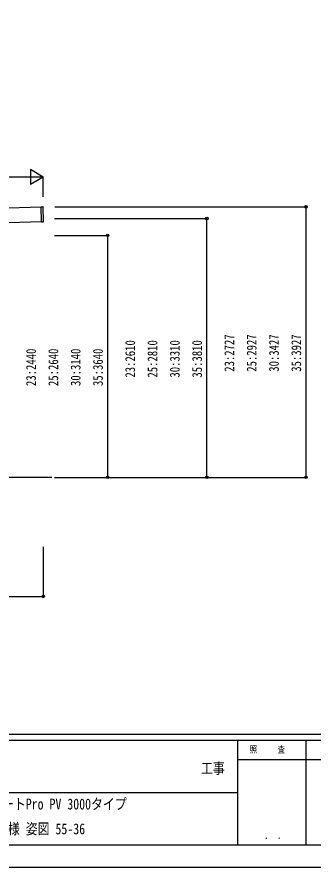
# Model space of a CAD drawing. Units: millimetres, scale not verified. Extents: x -12615 to 12615, y -8910 to 8910.
# Drawn here: x 1661 to 4647, y -8910 to -341 of the extents above; entities that cross this region are included whole.
import ezdxf
from ezdxf.enums import TextEntityAlignment as Align

# ---------------------------------------------------------------- set-up
doc = ezdxf.new("R2010")
doc.units = ezdxf.units.MM
doc.header["$LTSCALE"] = 40
for name, color, linetype in [('0-2_USER1', 3, 'Continuous'), ('0-4_YKK_13', 4, 'Continuous'), ('0-5_YKK_A1', 4, 'Continuous'), ('0-6_YKK_D', 6, 'Continuous'), ('0-7_YKK_ZWAK', 7, 'Continuous')]:
    doc.layers.add(name, color=color, linetype=linetype)
doc.styles.add('ＭＳ ゴシック', font='')
doc.styles.get('ＭＳ ゴシック').set_extended_font_data('MS Gothic')

msp = doc.modelspace()

# ---------------------------------------------------------------- linework, layer by layer
at = {"layer": '0-4_YKK_13'}
for p, q in [((1904, -2254.88), (1922.99, -2254.25)), ((1909, -2404.8), (1904, -2254.88)), ((1928.95, -2403.13), (1924.02, -2255.21)), ((1909, -2404.8), (1927.99, -2404.16))]:
    msp.add_line(p, q, dxfattribs=at)
for centre, start, end in [((1923.02, -2255.25), 1.90915, 91.90915), ((1927.95, -2403.16), 271.90915, 1.90915)]:
    msp.add_arc(centre, 1, start, end, dxfattribs=at)
at = {"layer": '0-5_YKK_A1'}
for p, q in [((1904.07, -2256.88), (-3488, -2436.58)), ((-3483.17, -2581.5), (1908.9, -2401.77)), ((2014.08, -4982.18), (1375.7, -4982.18))]:
    msp.add_line(p, q, dxfattribs=at)
at = {"layer": '0-6_YKK_D'}
for p, q in [((1926.38, -1954.77), (1796.47, -1879.77)), ((1796.47, -1879.77), (1796.47, -2029.77)), ((1776.38, -1954.77), (-3355.41, -1954.77)), ((1926.38, -1954.77), (1666.57, -1954.77)), ((1926.38, -1954.77), (1796.47, -2029.77)), ((1926.38, -2155.24), (1926.38, -1953.77)), ((2043.99, -2254.77), (4577.38, -2254.77)), ((4576.38, -4982.18), (4576.38, -2254.77)), ((2040.22, -2372.18), (3577.38, -2372.18)), ((3576.38, -4982.18), (3576.38, -2372.18)), ((2040.22, -2542.18), (2577.38, -2542.18)), ((2576.38, -4982.18), (2576.38, -2542.18)), ((2040.22, -4982.18), (2577.38, -4982.18)), ((2040.22, -4982.18), (4577.38, -4982.18)), ((2041.22, -4982.18), (3577.38, -4982.18)), ((1926.38, -5682.18), (1926.38, -6183.18)), ((1313.2, -6182.18), (1926.38, -6182.18))]:
    msp.add_line(p, q, dxfattribs=at)
for centre in [(4576.38, -2254.77), (3576.38, -2372.18), (2576.38, -2542.18), (2576.38, -4982.18), (3576.38, -4982.18), (4576.38, -4982.18), (1926.38, -6182.18)]:
    msp.add_circle(centre, 12.75, dxfattribs=at)
at = {"layer": '0-7_YKK_ZWAK'}
for p, q in [((11685.06, -7575), (-11714.94, -7575)), ((3885.06, -7635), (-14.94, -7635)), ((4575.06, -7635), (4575.06, -8685)), ((5955.06, -7830), (3885.06, -7830)), ((-14.94, -8160), (3885.06, -8160)), ((-14.94, -8685), (3885.06, -8685)), ((3885.06, -8685), (5955.06, -8685))]:
    msp.add_line(p, q, dxfattribs=at)
msp.add_lwpolyline([(-12615, -8910), (12615, -8910), (12615, 8910), (-12615, 8910)], close=True, dxfattribs=at)
msp.add_lwpolyline([(5955.06, -7635), (3885.06, -7635), (3885.06, -8685)], dxfattribs=at)

# ---------------------------------------------------------------- texts
at = {"layer": '0-2_USER1', "style": 'ＭＳ ゴシック', "width": 0.8}
for s, p in [('カーポート ジーポートPro PV 3000タイプ', (489.47, -8363.23)), ('1台用 単体 柱8本仕様 姿図 55-36', (489.47, -8613.23))]:
    msp.add_text(s, height=110, dxfattribs=at).set_placement(p, align=Align.BOTTOM_LEFT)
at = {"layer": '0-6_YKK_D', "style": 'ＭＳ ゴシック', "width": 0.8}
for s, p in [('23:2727', (3881.38, -3917.28)), ('25:2927', (4106.38, -3917.28)), ('30:3427', (4331.38, -3917.28)), ('35:3927', (4556.38, -3917.28)), ('23:2610', (2881.38, -3975.98)), ('25:2810', (3106.38, -3975.98)), ('30:3310', (3331.38, -3975.98)), ('35:3810', (3556.38, -3975.98)), ('23:2440', (1881.38, -4060.98)), ('25:2640', (2106.38, -4060.98)), ('30:3140', (2331.38, -4060.98)), ('35:3640', (2556.38, -4060.98))]:
    msp.add_text(s, height=98.97, rotation=90, dxfattribs=at).set_placement(p, align=Align.BOTTOM_LEFT)
at = {"layer": '0-7_YKK_ZWAK', "style": 'ＭＳ ゴシック', "width": 0.8}
for s, height, p in [('照     査', 65.98, (4009.26, -7777.5)), ('工事', 110, (3517, -8002.4)), ('． ．', 77.75, (4155, -8653.06))]:
    msp.add_text(s, height=height, dxfattribs=at).set_placement(p, align=Align.BOTTOM_LEFT)

doc.saveas('drawing.dxf')
